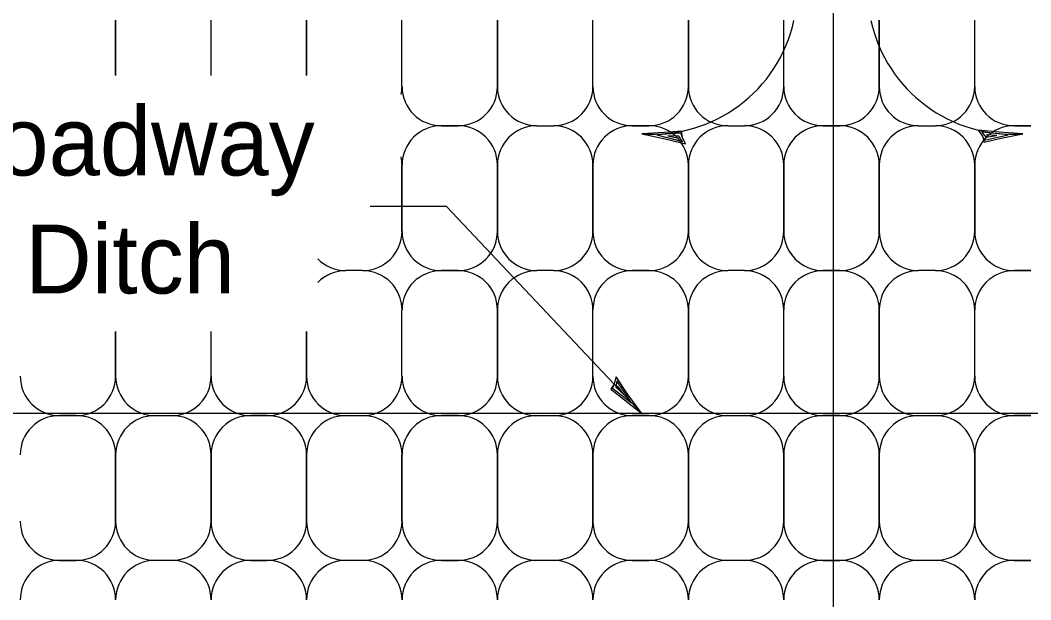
# Model space of a CAD drawing. Extents: x 0 to 2.83, y -0.07 to 1.83.
# Drawn here: x 2.0328 to 2.204, y 0.7317 to 0.8299 of the extents above; entities that cross this region are included whole.
import ezdxf

# ---------------------------------------------------------------- set-up
doc = ezdxf.new("R2010")
doc.units = 0
doc.layers.add('RD_Pr_Roadway_Notes', color=7, linetype='Continuous')
doc.layers.add('SH_General_Details', color=7, linetype='Continuous')

msp = doc.modelspace()

# ---------------------------------------------------------------- linework, layer by layer
at = {"layer": 'RD_Pr_Roadway_Notes'}
for q in [(2.0920609482390775, 0.798336348076413), (2.1381076149007274, 0.7632480147483447)]:
    msp.add_line((2.105017614907582, 0.798336348076413), q, dxfattribs=at)
msp.add_lwpolyline([(2.133407614893277, 0.7682813480692604), (2.1328259482247724, 0.767403014739106), (2.135164281572957, 0.7656113480726876), (2.1381076149007274, 0.7632480147483447), (2.1357359482308818, 0.7665096814038852), (2.133747614906539, 0.7694596814113357), (2.133407614893277, 0.7682813480692604), (2.133130948231925, 0.7675880147414902), (2.1363676148911908, 0.765066348076115), (2.133854281570573, 0.7688063480856516), (2.1336776148935748, 0.7677263480822244), (2.1350559482237292, 0.7664663480716446), (2.134005948231925, 0.7679496814208725)], dxfattribs=at)
at = {"layer": 'SH_General_Details'}
for p, q in [((2.1706076149007276, 0.4713430147367218), (2.1706076149007276, 1.7551180147531127)), ((2.0489426148993863, 0.8205463480750719), (2.0489426148993863, 0.8298980147438744)), ((2.0489426148993863, 0.8298980147438744), (2.0489426148993863, 0.8205463480750719)), ((2.0489426148993863, 0.8298980147438744), (2.0489426148993863, 0.8205463480750719)), ((2.0651159482261137, 0.8205463480750719), (2.0651159482261137, 0.8298980147438744)), ((2.0651159482261137, 0.8205463480750719), (2.0651159482261137, 0.8298980147438744)), ((2.0651159482261137, 0.8205463480750719), (2.0651159482261137, 0.8298980147438744)), ((2.0812892815729573, 0.8205463480750719), (2.0812892815729573, 0.8298980147438744)), ((2.0812892815729573, 0.8298980147438744), (2.0812892815729573, 0.8205463480750719)), ((2.0812892815729573, 0.8298980147438744), (2.0812892815729573, 0.8205463480750719)), ((2.0974626149004294, 0.8186846814158061), (2.0974626149004294, 0.8298980147438744)), ((2.0974626149004294, 0.8186846814158061), (2.0974626149004294, 0.8298980147438744)), ((2.0974626149004294, 0.8186846814158061), (2.0974626149004294, 0.8298980147438744)), ((2.1136359482271567, 0.8186846814158061), (2.1136359482271567, 0.8298980147438744)), ((2.1136359482271567, 0.8298980147438744), (2.1136359482271567, 0.8186846814158061)), ((2.1136359482271567, 0.8298980147438744), (2.1136359482271567, 0.8186846814158061)), ((2.1298092815740004, 0.8186846814158061), (2.1298092815740004, 0.8298980147438744)), ((2.1298092815740004, 0.8186846814158061), (2.1298092815740004, 0.8298980147438744)), ((2.1298092815740004, 0.8186846814158061), (2.1298092815740004, 0.8298980147438744)), ((2.1459826149007273, 0.8186846814158061), (2.1459826149007273, 0.8298980147438744)), ((2.1459826149007273, 0.8298980147438744), (2.1459826149007273, 0.8186846814158061)), ((2.1459826149007273, 0.8298980147438744), (2.1459826149007273, 0.8186846814158061)), ((2.1621559482282, 0.8186846814158061), (2.1621559482282, 0.8298980147438744)), ((2.1621559482282, 0.8186846814158061), (2.1621559482282, 0.8298980147438744)), ((2.1621559482282, 0.8186846814158061), (2.1621559482282, 0.8298980147438744)), ((2.1783292815750435, 0.8186846814158061), (2.1783292815750435, 0.8298980147438744)), ((2.1783292815750435, 0.8298980147438744), (2.1783292815750435, 0.8186846814158061)), ((2.1783292815750435, 0.8298980147438744), (2.1783292815750435, 0.8186846814158061)), ((2.1945026149017703, 0.8186846814158061), (2.1945026149017703, 0.8298980147438744)), ((2.1945026149017703, 0.8186846814158061), (2.1945026149017703, 0.8298980147438744)), ((2.1945026149017703, 0.8186846814158061), (2.1945026149017703, 0.8298980147438744)), ((2.1041292815668475, 0.8120180147486427), (2.106969281560738, 0.8120180147486427)), ((2.1041292815668475, 0.8120180147486427), (2.106969281560738, 0.8120180147486427)), ((2.106969281560738, 0.8120180147486427), (2.1041292815668475, 0.8120180147486427)), ((2.120302614893575, 0.8120180147486427), (2.123142614907582, 0.8120180147486427)), ((2.120302614893575, 0.8120180147486427), (2.123142614907582, 0.8120180147486427)), ((2.1364759482404185, 0.8120180147486427), (2.139315948234309, 0.8120180147486427)), ((2.1364759482404185, 0.8120180147486427), (2.139315948234309, 0.8120180147486427)), ((2.139315948234309, 0.8120180147486427), (2.1364759482404185, 0.8120180147486427)), ((2.152649281567891, 0.8120180147486427), (2.1554892815610365, 0.8120180147486427)), ((2.152649281567891, 0.8120180147486427), (2.1554892815610365, 0.8120180147486427)), ((2.168822614894618, 0.8120180147486427), (2.17166261490788, 0.8120180147486427)), ((2.168822614894618, 0.8120180147486427), (2.17166261490788, 0.8120180147486427)), ((2.17166261490788, 0.8120180147486427), (2.168822614894618, 0.8120180147486427)), ((2.1849959482414616, 0.8120180147486427), (2.187835948235352, 0.8120180147486427)), ((2.1849959482414616, 0.8120180147486427), (2.187835948235352, 0.8120180147486427)), ((2.201169281568189, 0.8120180147486427), (2.2040092815620795, 0.8120180147486427)), ((2.201169281568189, 0.8120180147486427), (2.2040092815620795, 0.8120180147486427)), ((2.2040092815620795, 0.8120180147486427), (2.201169281568189, 0.8120180147486427)), ((2.0974626149004294, 0.8053513480822244), (2.0974626149004294, 0.7941380147534111)), ((2.0974626149004294, 0.7941380147534111), (2.0974626149004294, 0.8053513480822244)), ((2.1136359482271567, 0.8053513480822244), (2.1136359482271567, 0.7941380147534111)), ((2.1136359482271567, 0.7941380147534111), (2.1136359482271567, 0.8053513480822244)), ((2.1298092815740004, 0.8053513480822244), (2.1298092815740004, 0.7941380147534111)), ((2.1298092815740004, 0.7941380147534111), (2.1298092815740004, 0.8053513480822244)), ((2.1459826149007273, 0.8053513480822244), (2.1459826149007273, 0.7941380147534111)), ((2.1459826149007273, 0.7941380147534111), (2.1459826149007273, 0.8053513480822244)), ((2.1621559482282, 0.8053513480822244), (2.1621559482282, 0.7941380147534111)), ((2.1621559482282, 0.7941380147534111), (2.1621559482282, 0.8053513480822244)), ((2.1783292815750435, 0.8053513480822244), (2.1783292815750435, 0.7941380147534111)), ((2.1783292815750435, 0.7941380147534111), (2.1783292815750435, 0.8053513480822244)), ((2.1945026149017703, 0.8053513480822244), (2.1945026149017703, 0.7941380147534111)), ((2.1945026149017703, 0.7941380147534111), (2.1945026149017703, 0.8053513480822244)), ((2.090795948233266, 0.7874713480869928), (2.0879559482401207, 0.7874713480869928)), ((2.090795948233266, 0.7874713480869928), (2.0879559482401207, 0.7874713480869928)), ((2.1041292815668475, 0.7874713480869928), (2.106969281560738, 0.7874713480869928)), ((2.106969281560738, 0.7874713480869928), (2.1041292815668475, 0.7874713480869928)), ((2.123142614907582, 0.7874713480869928), (2.120302614893575, 0.7874713480869928)), ((2.123142614907582, 0.7874713480869928), (2.120302614893575, 0.7874713480869928)), ((2.1364759482404185, 0.7874713480869928), (2.139315948234309, 0.7874713480869928)), ((2.139315948234309, 0.7874713480869928), (2.1364759482404185, 0.7874713480869928)), ((2.1554892815610365, 0.7874713480869928), (2.152649281567891, 0.7874713480869928)), ((2.1554892815610365, 0.7874713480869928), (2.152649281567891, 0.7874713480869928)), ((2.168822614894618, 0.7874713480869928), (2.17166261490788, 0.7874713480869928)), ((2.17166261490788, 0.7874713480869928), (2.168822614894618, 0.7874713480869928)), ((2.187835948235352, 0.7874713480869928), (2.1849959482414616, 0.7874713480869928)), ((2.187835948235352, 0.7874713480869928), (2.1849959482414616, 0.7874713480869928)), ((2.201169281568189, 0.7874713480869928), (2.2040092815620795, 0.7874713480869928)), ((2.2040092815620795, 0.7874713480869928), (2.201169281568189, 0.7874713480869928)), ((2.0974626149004294, 0.7695913480716445), (2.0974626149004294, 0.7808046814205745)), ((2.0974626149004294, 0.7695913480716445), (2.0974626149004294, 0.7808046814205745)), ((2.0974626149004294, 0.7695913480716445), (2.0974626149004294, 0.7808046814205745)), ((2.1136359482271567, 0.7695913480716445), (2.1136359482271567, 0.7808046814205745)), ((2.1136359482271567, 0.7808046814205745), (2.1136359482271567, 0.7695913480716445)), ((2.1136359482271567, 0.7808046814205745), (2.1136359482271567, 0.7695913480716445)), ((2.1298092815740004, 0.7695913480716445), (2.1298092815740004, 0.7808046814205745)), ((2.1298092815740004, 0.7695913480716445), (2.1298092815740004, 0.7808046814205745)), ((2.1298092815740004, 0.7695913480716445), (2.1298092815740004, 0.7808046814205745)), ((2.1459826149007273, 0.7695913480716445), (2.1459826149007273, 0.7808046814205745)), ((2.1459826149007273, 0.7808046814205745), (2.1459826149007273, 0.7695913480716445)), ((2.1459826149007273, 0.7808046814205745), (2.1459826149007273, 0.7695913480716445)), ((2.1621559482282, 0.7695913480716445), (2.1621559482282, 0.7808046814205745)), ((2.1621559482282, 0.7695913480716445), (2.1621559482282, 0.7808046814205745)), ((2.1621559482282, 0.7695913480716445), (2.1621559482282, 0.7808046814205745)), ((2.1783292815750435, 0.7695913480716445), (2.1783292815750435, 0.7808046814205745)), ((2.1783292815750435, 0.7808046814205745), (2.1783292815750435, 0.7695913480716445)), ((2.1783292815750435, 0.7808046814205745), (2.1783292815750435, 0.7695913480716445)), ((2.1945026149017703, 0.7695913480716445), (2.1945026149017703, 0.7808046814205745)), ((2.1945026149017703, 0.7695913480716445), (2.1945026149017703, 0.7808046814205745)), ((2.1945026149017703, 0.7695913480716445), (2.1945026149017703, 0.7808046814205745)), ((2.0489426148993863, 0.7695913480716445), (2.0489426148993863, 0.777138014753411)), ((2.0489426148993863, 0.777138014753411), (2.0489426148993863, 0.7695913480716445)), ((2.0489426148993863, 0.777138014753411), (2.0489426148993863, 0.7695913480716445)), ((2.0651159482261137, 0.7695913480716445), (2.0651159482261137, 0.777138014753411)), ((2.0651159482261137, 0.7695913480716445), (2.0651159482261137, 0.777138014753411)), ((2.0651159482261137, 0.7695913480716445), (2.0651159482261137, 0.777138014753411)), ((2.0812892815729573, 0.7695913480716445), (2.0812892815729573, 0.777138014753411)), ((2.0812892815729573, 0.777138014753411), (2.0812892815729573, 0.7695913480716445)), ((2.0812892815729573, 0.777138014753411), (2.0812892815729573, 0.7695913480716445)), ((1.9543976149028137, 0.7633463480869928), (2.3863976149028137, 0.7633463480869928)), ((2.0394359482390776, 0.7629246814052263), (2.042275948232968, 0.7629246814052263)), ((2.0394359482390776, 0.7629246814052263), (2.042275948232968, 0.7629246814052263)), ((2.042275948232968, 0.7629246814052263), (2.0394359482390776, 0.7629246814052263)), ((2.0556092815658045, 0.7629246814052263), (2.058449281559695, 0.7629246814052263)), ((2.0556092815658045, 0.7629246814052263), (2.058449281559695, 0.7629246814052263)), ((2.071782614893277, 0.7629246814052263), (2.0746226149065388, 0.7629246814052263)), ((2.071782614893277, 0.7629246814052263), (2.0746226149065388, 0.7629246814052263)), ((2.0746226149065388, 0.7629246814052263), (2.071782614893277, 0.7629246814052263)), ((2.0879559482401207, 0.7629246814052263), (2.090795948233266, 0.7629246814052263)), ((2.0879559482401207, 0.7629246814052263), (2.090795948233266, 0.7629246814052263)), ((2.1041292815668475, 0.7629246814052263), (2.106969281560738, 0.7629246814052263)), ((2.1041292815668475, 0.7629246814052263), (2.106969281560738, 0.7629246814052263)), ((2.106969281560738, 0.7629246814052263), (2.1041292815668475, 0.7629246814052263)), ((2.120302614893575, 0.7629246814052263), (2.123142614907582, 0.7629246814052263)), ((2.120302614893575, 0.7629246814052263), (2.123142614907582, 0.7629246814052263)), ((2.1364759482404185, 0.7629246814052263), (2.139315948234309, 0.7629246814052263)), ((2.1364759482404185, 0.7629246814052263), (2.139315948234309, 0.7629246814052263)), ((2.139315948234309, 0.7629246814052263), (2.1364759482404185, 0.7629246814052263)), ((2.152649281567891, 0.7629246814052263), (2.1554892815610365, 0.7629246814052263)), ((2.152649281567891, 0.7629246814052263), (2.1554892815610365, 0.7629246814052263)), ((2.168822614894618, 0.7629246814052263), (2.17166261490788, 0.7629246814052263)), ((2.168822614894618, 0.7629246814052263), (2.17166261490788, 0.7629246814052263)), ((2.17166261490788, 0.7629246814052263), (2.168822614894618, 0.7629246814052263)), ((2.1849959482414616, 0.7629246814052263), (2.187835948235352, 0.7629246814052263)), ((2.1849959482414616, 0.7629246814052263), (2.187835948235352, 0.7629246814052263)), ((2.201169281568189, 0.7629246814052263), (2.2040092815620795, 0.7629246814052263)), ((2.201169281568189, 0.7629246814052263), (2.2040092815620795, 0.7629246814052263)), ((2.2040092815620795, 0.7629246814052263), (2.201169281568189, 0.7629246814052263)), ((2.0489426148993863, 0.7562580147388079), (2.0489426148993863, 0.7450446814099946)), ((2.0489426148993863, 0.7450446814099946), (2.0489426148993863, 0.7562580147388079)), ((2.0651159482261137, 0.7562580147388079), (2.0651159482261137, 0.7450446814099946)), ((2.0651159482261137, 0.7450446814099946), (2.0651159482261137, 0.7562580147388079)), ((2.0812892815729573, 0.7562580147388079), (2.0812892815729573, 0.7450446814099946)), ((2.0812892815729573, 0.7450446814099946), (2.0812892815729573, 0.7562580147388079)), ((2.0974626149004294, 0.7562580147388079), (2.0974626149004294, 0.7450446814099946)), ((2.0974626149004294, 0.7450446814099946), (2.0974626149004294, 0.7562580147388079)), ((2.1136359482271567, 0.7562580147388079), (2.1136359482271567, 0.7450446814099946)), ((2.1136359482271567, 0.7450446814099946), (2.1136359482271567, 0.7562580147388079)), ((2.1298092815740004, 0.7562580147388079), (2.1298092815740004, 0.7450446814099946)), ((2.1298092815740004, 0.7450446814099946), (2.1298092815740004, 0.7562580147388079)), ((2.1459826149007273, 0.7562580147388079), (2.1459826149007273, 0.7450446814099946)), ((2.1459826149007273, 0.7450446814099946), (2.1459826149007273, 0.7562580147388079)), ((2.1621559482282, 0.7562580147388079), (2.1621559482282, 0.7450446814099946)), ((2.1621559482282, 0.7450446814099946), (2.1621559482282, 0.7562580147388079)), ((2.1783292815750435, 0.7562580147388079), (2.1783292815750435, 0.7450446814099946)), ((2.1783292815750435, 0.7450446814099946), (2.1783292815750435, 0.7562580147388079)), ((2.1945026149017703, 0.7562580147388079), (2.1945026149017703, 0.7450446814099946)), ((2.1945026149017703, 0.7450446814099946), (2.1945026149017703, 0.7562580147388079)), ((2.0394359482390776, 0.7383780147435763), (2.042275948232968, 0.7383780147435763)), ((2.042275948232968, 0.7383780147435763), (2.0394359482390776, 0.7383780147435763)), ((2.058449281559695, 0.7383780147435763), (2.0556092815658045, 0.7383780147435763)), ((2.058449281559695, 0.7383780147435763), (2.0556092815658045, 0.7383780147435763)), ((2.071782614893277, 0.7383780147435763), (2.0746226149065388, 0.7383780147435763)), ((2.0746226149065388, 0.7383780147435763), (2.071782614893277, 0.7383780147435763)), ((2.090795948233266, 0.7383780147435763), (2.0879559482401207, 0.7383780147435763)), ((2.090795948233266, 0.7383780147435763), (2.0879559482401207, 0.7383780147435763)), ((2.1041292815668475, 0.7383780147435763), (2.106969281560738, 0.7383780147435763)), ((2.106969281560738, 0.7383780147435763), (2.1041292815668475, 0.7383780147435763)), ((2.123142614907582, 0.7383780147435763), (2.120302614893575, 0.7383780147435763)), ((2.123142614907582, 0.7383780147435763), (2.120302614893575, 0.7383780147435763)), ((2.1364759482404185, 0.7383780147435763), (2.139315948234309, 0.7383780147435763)), ((2.139315948234309, 0.7383780147435763), (2.1364759482404185, 0.7383780147435763)), ((2.1554892815610365, 0.7383780147435763), (2.152649281567891, 0.7383780147435763)), ((2.1554892815610365, 0.7383780147435763), (2.152649281567891, 0.7383780147435763)), ((2.168822614894618, 0.7383780147435763), (2.17166261490788, 0.7383780147435763)), ((2.17166261490788, 0.7383780147435763), (2.168822614894618, 0.7383780147435763)), ((2.187835948235352, 0.7383780147435763), (2.1849959482414616, 0.7383780147435763)), ((2.187835948235352, 0.7383780147435763), (2.1849959482414616, 0.7383780147435763)), ((2.201169281568189, 0.7383780147435763), (2.2040092815620795, 0.7383780147435763)), ((2.2040092815620795, 0.7383780147435763), (2.201169281568189, 0.7383780147435763))]:
    msp.add_line(p, q, dxfattribs=at)
for points in [[(2.144965948230584, 0.8100413480798402), (2.144814281569232, 0.8110846814113357), (2.1418776149017704, 0.8108663480880358), (2.1381076149007274, 0.8106713480750718), (2.142052614893575, 0.8098163480761149), (2.145497614906539, 0.808934681415806), (2.144965948230584, 0.8100413480798402), (2.1447126149004294, 0.8107446814181902), (2.1406159482261136, 0.81047301475207), (2.1449842815658045, 0.8093530147473016), (2.1443976149028137, 0.8102763480740287), (2.1425292815631223, 0.8103013480703035), (2.1442976148983433, 0.8098913480835656)], [(2.195812614904155, 0.8102430147531131), (2.196122614906539, 0.8092363480726876), (2.1989909482261134, 0.8099013480740288), (2.2026859482390777, 0.8106713480750718), (2.198659281558354, 0.8109113480846086), (2.1951192815763845, 0.8112563480737307), (2.195812614904155, 0.8102430147531131), (2.196172614898343, 0.8095896814065674), (2.2001776148935748, 0.8104846814076104), (2.1956892815692317, 0.8109213480750719), (2.1964109482428027, 0.8100996814171472), (2.1982609482271567, 0.8103613480726877), (2.1964509482247725, 0.8104930147531131)]]:
    msp.add_lwpolyline(points, dxfattribs=at)
for centre, radius, start, end in [((2.139987415041585, 0.8350426851707199), 0.024442533090726866, 265.59192222222225, 347.759425), ((2.20080812804531, 0.8350426851707199), 0.024442533090726862, 192.24057499999998, 274.40807777777775), ((2.090796271548976, 0.8186849549012878), 0.006666666666666666, 348.0975722222222, 360), ((2.1041296048825577, 0.8186849549012878), 0.006666666666666666, 180, 270), ((2.106969604875703, 0.8186849549012878), 0.006666666666666666, 270, 360), ((2.1203029382092846, 0.8186849549012878), 0.006666666666666666, 180, 270), ((2.1231429382031752, 0.8186849549012878), 0.006666666666666666, 270, 360), ((2.136476271536012, 0.8186849549012878), 0.006666666666666666, 180, 270), ((2.139316271550019, 0.8186849549012878), 0.006666666666666666, 270, 360), ((2.1526496048828556, 0.8186849549012878), 0.006666666666666666, 180, 270), ((2.1554896048767462, 0.8186849549012878), 0.006666666666666666, 270, 360), ((2.1688229382103277, 0.8186849549012878), 0.006666666666666666, 180, 270), ((2.171662938203473, 0.8186849549012878), 0.006666666666666666, 270, 360), ((2.184996271537055, 0.8186849549012878), 0.006666666666666666, 180, 270), ((2.187836271550317, 0.8186849549012878), 0.006666666666666666, 270, 360), ((2.2011696048838987, 0.8186849549012878), 0.006666666666666666, 180, 270), ((2.1041296048825577, 0.8053516215684512), 0.006666666666666666, 90, 180), ((2.106969604875703, 0.8053516215684512), 0.006666666666666666, 0, 90), ((2.1203029382092846, 0.8053516215684512), 0.006666666666666666, 90, 180), ((2.1231429382031752, 0.8053516215684512), 0.006666666666666666, 0, 90), ((2.136476271536012, 0.8053516215684512), 0.006666666666666666, 90, 180), ((2.139316271550019, 0.8053516215684512), 0.006666666666666666, 0, 90), ((2.1526496048828556, 0.8053516215684512), 0.006666666666666666, 90, 180), ((2.1554896048767462, 0.8053516215684512), 0.006666666666666666, 0, 90), ((2.1688229382103277, 0.8053516215684512), 0.006666666666666666, 90, 180), ((2.171662938203473, 0.8053516215684512), 0.006666666666666666, 0, 90), ((2.184996271537055, 0.8053516215684512), 0.006666666666666666, 90, 180), ((2.187836271550317, 0.8053516215684512), 0.006666666666666666, 0, 90), ((2.2011696048838987, 0.8053516215684512), 0.006666666666666666, 90, 180), ((2.090796271548976, 0.8053516215684512), 0.006666666666666666, 0, 11.902427777777802), ((2.090796271548976, 0.7941382882396378), 0.006666666666666666, 270, 360), ((2.1041296048825577, 0.7941382882396378), 0.006666666666666666, 180, 270), ((2.106969604875703, 0.7941382882396378), 0.006666666666666666, 270, 360), ((2.1203029382092846, 0.7941382882396378), 0.006666666666666666, 180, 270), ((2.1231429382031752, 0.7941382882396378), 0.006666666666666666, 270, 360), ((2.136476271536012, 0.7941382882396378), 0.006666666666666666, 180, 270), ((2.139316271550019, 0.7941382882396378), 0.006666666666666666, 270, 360), ((2.1526496048828556, 0.7941382882396378), 0.006666666666666666, 180, 270), ((2.1554896048767462, 0.7941382882396378), 0.006666666666666666, 270, 360), ((2.1688229382103277, 0.7941382882396378), 0.006666666666666666, 180, 270), ((2.171662938203473, 0.7941382882396378), 0.006666666666666666, 270, 360), ((2.184996271537055, 0.7941382882396378), 0.006666666666666666, 180, 270), ((2.187836271550317, 0.7941382882396378), 0.006666666666666666, 270, 360), ((2.2011696048838987, 0.7941382882396378), 0.006666666666666666, 180, 270), ((2.087956271535714, 0.7941382882396378), 0.006666666666666666, 224.19267222222223, 270), ((2.087956271535714, 0.7808049549060562), 0.006666666666666666, 90, 135.8073277777778), ((2.090796271548976, 0.7808049549060562), 0.006666666666666666, 0, 90), ((2.1041296048825577, 0.7808049549060562), 0.006666666666666666, 90, 180), ((2.106969604875703, 0.7808049549060562), 0.006666666666666666, 0, 90), ((2.1203029382092846, 0.7808049549060562), 0.006666666666666666, 90, 180), ((2.1231429382031752, 0.7808049549060562), 0.006666666666666666, 0, 90), ((2.136476271536012, 0.7808049549060562), 0.006666666666666666, 90, 180), ((2.139316271550019, 0.7808049549060562), 0.006666666666666666, 0, 90), ((2.1526496048828556, 0.7808049549060562), 0.006666666666666666, 90, 180), ((2.1554896048767462, 0.7808049549060562), 0.006666666666666666, 0, 90), ((2.1688229382103277, 0.7808049549060562), 0.006666666666666666, 90, 180), ((2.171662938203473, 0.7808049549060562), 0.006666666666666666, 0, 90), ((2.184996271537055, 0.7808049549060562), 0.006666666666666666, 90, 180), ((2.187836271550317, 0.7808049549060562), 0.006666666666666666, 0, 90), ((2.2011696048838987, 0.7808049549060562), 0.006666666666666666, 90, 180), ((2.039436271534671, 0.769591621577988), 0.006666666666666666, 180, 270), ((2.042276271547933, 0.769591621577988), 0.006666666666666666, 270, 360), ((2.0556096048815147, 0.769591621577988), 0.006666666666666666, 180, 270), ((2.058449604875405, 0.769591621577988), 0.006666666666666666, 270, 360), ((2.0717829382082416, 0.769591621577988), 0.006666666666666666, 180, 270), ((2.074622938202132, 0.769591621577988), 0.006666666666666666, 270, 360), ((2.087956271535714, 0.769591621577988), 0.006666666666666666, 180, 270), ((2.090796271548976, 0.769591621577988), 0.006666666666666666, 270, 360), ((2.1041296048825577, 0.769591621577988), 0.006666666666666666, 180, 270), ((2.106969604875703, 0.769591621577988), 0.006666666666666666, 270, 360), ((2.1203029382092846, 0.769591621577988), 0.006666666666666666, 180, 270), ((2.1231429382031752, 0.769591621577988), 0.006666666666666666, 270, 360), ((2.136476271536012, 0.769591621577988), 0.006666666666666666, 180, 270), ((2.139316271550019, 0.769591621577988), 0.006666666666666666, 270, 360), ((2.1526496048828556, 0.769591621577988), 0.006666666666666666, 180, 270), ((2.1554896048767462, 0.769591621577988), 0.006666666666666666, 270, 360), ((2.1688229382103277, 0.769591621577988), 0.006666666666666666, 180, 270), ((2.171662938203473, 0.769591621577988), 0.006666666666666666, 270, 360), ((2.184996271537055, 0.769591621577988), 0.006666666666666666, 180, 270), ((2.187836271550317, 0.769591621577988), 0.006666666666666666, 270, 360), ((2.2011696048838987, 0.769591621577988), 0.006666666666666666, 180, 270), ((2.039436271534671, 0.7562582882444062), 0.006666666666666666, 90, 180), ((2.042276271547933, 0.7562582882444062), 0.006666666666666666, 0, 90), ((2.0556096048815147, 0.7562582882444062), 0.006666666666666666, 90, 180), ((2.058449604875405, 0.7562582882444062), 0.006666666666666666, 0, 90), ((2.0717829382082416, 0.7562582882444062), 0.006666666666666666, 90, 180), ((2.074622938202132, 0.7562582882444062), 0.006666666666666666, 0, 90), ((2.087956271535714, 0.7562582882444062), 0.006666666666666666, 90, 180), ((2.090796271548976, 0.7562582882444062), 0.006666666666666666, 0, 90), ((2.1041296048825577, 0.7562582882444062), 0.006666666666666666, 90, 180), ((2.106969604875703, 0.7562582882444062), 0.006666666666666666, 0, 90), ((2.1203029382092846, 0.7562582882444062), 0.006666666666666666, 90, 180), ((2.1231429382031752, 0.7562582882444062), 0.006666666666666666, 0, 90), ((2.136476271536012, 0.7562582882444062), 0.006666666666666666, 90, 180), ((2.139316271550019, 0.7562582882444062), 0.006666666666666666, 0, 90), ((2.1526496048828556, 0.7562582882444062), 0.006666666666666666, 90, 180), ((2.1554896048767462, 0.7562582882444062), 0.006666666666666666, 0, 90), ((2.1688229382103277, 0.7562582882444062), 0.006666666666666666, 90, 180), ((2.171662938203473, 0.7562582882444062), 0.006666666666666666, 0, 90), ((2.184996271537055, 0.7562582882444062), 0.006666666666666666, 90, 180), ((2.187836271550317, 0.7562582882444062), 0.006666666666666666, 0, 90), ((2.2011696048838987, 0.7562582882444062), 0.006666666666666666, 90, 180), ((2.039436271534671, 0.745044954915593), 0.006666666666666666, 180, 270), ((2.042276271547933, 0.745044954915593), 0.006666666666666666, 270, 360), ((2.0556096048815147, 0.745044954915593), 0.006666666666666666, 180, 270), ((2.058449604875405, 0.745044954915593), 0.006666666666666666, 270, 360), ((2.0717829382082416, 0.745044954915593), 0.006666666666666666, 180, 270), ((2.074622938202132, 0.745044954915593), 0.006666666666666666, 270, 360), ((2.087956271535714, 0.745044954915593), 0.006666666666666666, 180, 270), ((2.090796271548976, 0.745044954915593), 0.006666666666666666, 270, 360), ((2.1041296048825577, 0.745044954915593), 0.006666666666666666, 180, 270), ((2.106969604875703, 0.745044954915593), 0.006666666666666666, 270, 360), ((2.1203029382092846, 0.745044954915593), 0.006666666666666666, 180, 270), ((2.1231429382031752, 0.745044954915593), 0.006666666666666666, 270, 360), ((2.136476271536012, 0.745044954915593), 0.006666666666666666, 180, 270), ((2.139316271550019, 0.745044954915593), 0.006666666666666666, 270, 360), ((2.1526496048828556, 0.745044954915593), 0.006666666666666666, 180, 270), ((2.1554896048767462, 0.745044954915593), 0.006666666666666666, 270, 360), ((2.1688229382103277, 0.745044954915593), 0.006666666666666666, 180, 270), ((2.171662938203473, 0.745044954915593), 0.006666666666666666, 270, 360), ((2.184996271537055, 0.745044954915593), 0.006666666666666666, 180, 270), ((2.187836271550317, 0.745044954915593), 0.006666666666666666, 270, 360), ((2.2011696048838987, 0.745044954915593), 0.006666666666666666, 180, 270), ((2.039436271534671, 0.7317116215827563), 0.006666666666666666, 90, 180), ((2.042276271547933, 0.7317116215827563), 0.006666666666666666, 0, 90), ((2.0556096048815147, 0.7317116215827563), 0.006666666666666666, 90, 180), ((2.058449604875405, 0.7317116215827563), 0.006666666666666666, 0, 90), ((2.0717829382082416, 0.7317116215827563), 0.006666666666666666, 90, 180), ((2.074622938202132, 0.7317116215827563), 0.006666666666666666, 0, 90), ((2.087956271535714, 0.7317116215827563), 0.006666666666666666, 90, 180), ((2.090796271548976, 0.7317116215827563), 0.006666666666666666, 0, 90), ((2.1041296048825577, 0.7317116215827563), 0.006666666666666666, 90, 180), ((2.106969604875703, 0.7317116215827563), 0.006666666666666666, 0, 90), ((2.1203029382092846, 0.7317116215827563), 0.006666666666666666, 90, 180), ((2.1231429382031752, 0.7317116215827563), 0.006666666666666666, 0, 90), ((2.136476271536012, 0.7317116215827563), 0.006666666666666666, 90, 180), ((2.139316271550019, 0.7317116215827563), 0.006666666666666666, 0, 90), ((2.1526496048828556, 0.7317116215827563), 0.006666666666666666, 90, 180), ((2.1554896048767462, 0.7317116215827563), 0.006666666666666666, 0, 90), ((2.1688229382103277, 0.7317116215827563), 0.006666666666666666, 90, 180), ((2.171662938203473, 0.7317116215827563), 0.006666666666666666, 0, 90), ((2.184996271537055, 0.7317116215827563), 0.006666666666666666, 90, 180), ((2.187836271550317, 0.7317116215827563), 0.006666666666666666, 0, 90), ((2.2011696048838987, 0.7317116215827563), 0.006666666666666666, 90, 180)]:
    msp.add_arc(centre, radius, start, end, dxfattribs=at)

# ---------------------------------------------------------------- texts
at = {"layer": 'RD_Pr_Roadway_Notes'}
for s, p in [('Roadway', (2.017642492602271, 0.8036013480822244)), ('Ditch', (2.0336167782335957, 0.7836013480822244))]:
    msp.add_text(s, height=0.011666669999999999, dxfattribs=at).set_placement(p)

doc.saveas('drawing.dxf')
